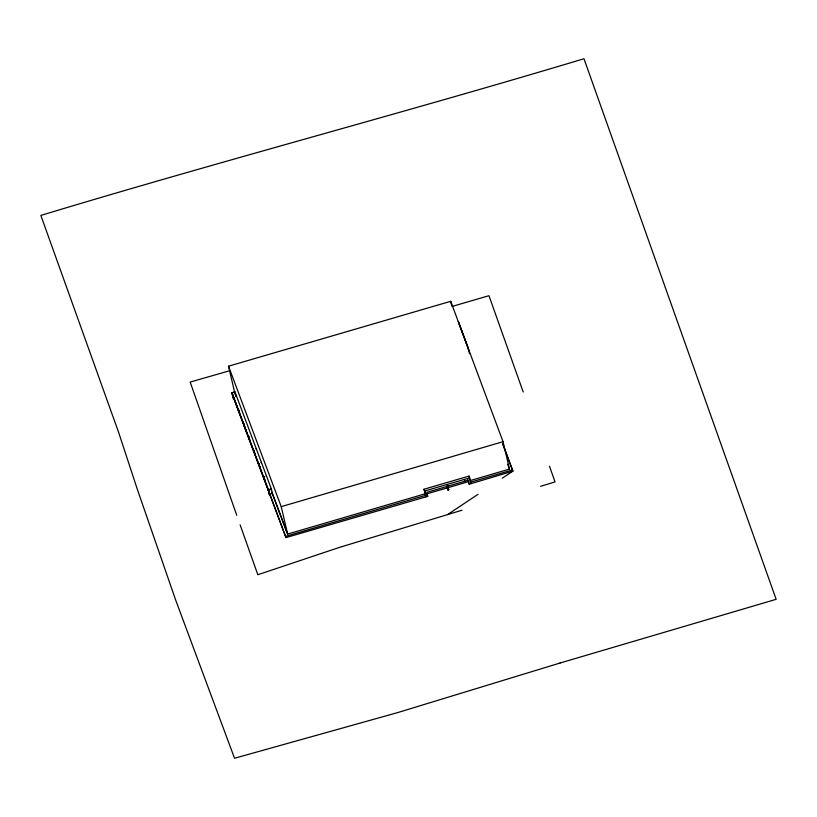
<?xml version="1.0" encoding="UTF-8"?>
<svg xmlns="http://www.w3.org/2000/svg" width="817" height="817" viewBox="0 0 817 817"><rect width="100%" height="100%" fill="white"/><g stroke="black" fill="none" stroke-linecap="round" stroke-linejoin="round"><path stroke-width="1.23" d="M447.502 514.628L478.078 494.285M502.332 478.149L512.872 471.143L502.802 443.825M462.003 510.216L339.402 547.41L257.835 574.729L240.127 524.871M540.548 486.319L555.049 481.907L549.524 466.333M232.661 395.193L233.601 399.186L231.987 392.701L234.928 391.843L271.346 488.883L272.623 494.489L287.073 532.99M425.923 496.603L423.982 489.26L469.04 476.066L471.072 483.654L469.224 484.195L468.284 480.202L426.75 492.365L427.689 496.358L285.981 537.596L232.171 394.192L231.885 392.936L234.316 392.221M231.987 392.701L268.395 489.751L271.346 488.883M231.885 392.936L268.354 490.302L271.428 489.403M268.354 490.302L269.283 494.295L272.408 493.448M269.283 494.295L269.763 495.562L269.876 494.183L285.981 537.596M503.037 441.68L450.688 301.31L228.525 366.2L281.222 506.652L503.037 441.68L509.471 469.091L470.112 480.621L470.684 482.153L512.576 469.887M423.982 489.26L424.646 491.037L469.714 477.843M271.938 492.181L287.655 534.063L425.054 493.825M469.224 484.195L468.294 481.724L426.76 493.887L427.689 496.358M285.684 536.34L425.626 495.347M447.89 490.047L448.747 489.792L447.818 485.798L446.95 486.054L447.89 490.047L447.093 487.933M452.812 306.232L488.975 295.703L523.217 392.037M230.496 370.52L190.187 382.06L236.756 515.343M502.649 443.897L512.872 471.143L471.072 483.654M448.747 489.792L447.491 485.686M234.949 393.61L236.001 396.398L234.928 391.843M468.58 349.707L458.327 321.53L468.161 347.889L469.52 353.7M507.684 464.322L509.471 469.091M255.997 448.676L256.191 449.197M261.103 462.269L261.297 462.79M266.199 475.851L266.393 476.372M248.746 436.298L248.552 435.778L249.685 440.292L248.981 437.299M239.289 412.595L239.483 413.116L238.584 409.603M244.589 426.699L243.691 423.186M450.688 301.31L451.811 306.12M469.04 476.066L469.846 479.487M467.824 479.722L468.294 481.724M464.393 479.446L464.812 481.264M447.308 484.45L447.736 486.268M424.646 491.037L426.014 496.848M281.222 506.652L287.655 534.063M268.395 489.751L269.763 495.562M258.938 463.474L259.877 467.467L258.979 463.954M254.077 450.882L254.781 453.874L253.883 450.361M246.969 433.521L242.68 421.409L243.109 423.226M228.525 366.2L234.673 392.426M239.218 412.851L233.621 397.266L234.05 399.084M560.064 663.016L397.726 712.577L234.55 758.258L175.757 600.321L137.236 489.036L118.516 432.06L40.85 215.412C221.223 160.857 403.527 112.991 583.981 58.742L776.15 599.321L560.064 663.016M264.044 477.067L263.85 476.546L264.974 481.06L264.044 477.067"/></g></svg>
